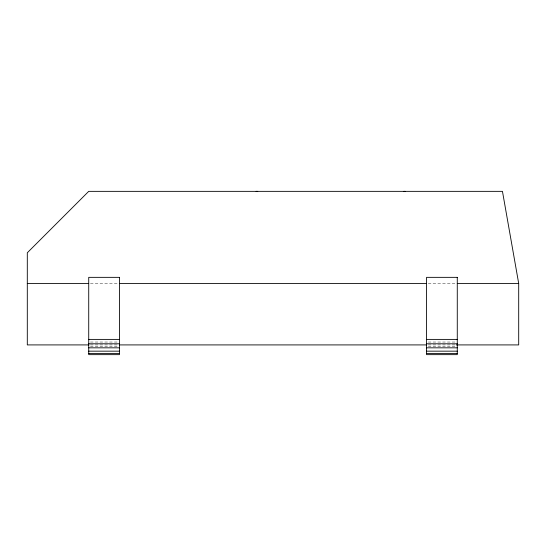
<?xml version="1.0" encoding="UTF-8"?>
<svg xmlns="http://www.w3.org/2000/svg" width="546" height="546" viewBox="0 0 546 546"><rect width="100%" height="100%" fill="white"/><g stroke="black" fill="none" stroke-linecap="round" stroke-linejoin="round"><path stroke-width="0.41" stroke-dasharray="2.73 2.05" d="M90.431 283.49L118.584 283.49M428.269 283.49L456.422 283.49M90.431 342.035L118.584 342.035M428.269 342.035L456.422 342.035M90.431 344.915L118.584 344.915M428.269 344.915L455.569 344.915M90.431 346.451L118.584 346.451M428.269 346.451L456.422 346.451"/><path stroke-width="0.82" d="M27.3 283.49L88.725 283.49M119.438 283.49L426.562 283.49M457.275 283.49L518.7 283.49L518.7 344.915L456.422 344.915M88.725 339.394L119.438 339.394M426.562 339.394L457.275 339.394M88.725 343.796L119.438 343.796M426.562 343.796L457.275 343.796M88.725 344.915L27.3 344.915L27.3 252.778L88.725 191.353L502.457 191.353L518.7 283.49M119.438 344.915L426.562 344.915M88.725 347.829L119.438 347.829M426.562 347.829L457.275 347.829M88.725 351.16L119.438 351.16M426.562 351.16L457.275 351.16M88.725 353.494L119.438 353.494M426.562 353.494L457.275 353.494M256.101 191.353L257.753 191.373M403.924 191.353L405.296 191.38M119.438 277.348L88.725 277.348L88.725 354.647L119.438 354.647L119.438 277.348M457.275 277.348L426.562 277.348L426.562 354.647L457.275 354.647L457.275 277.348"/></g></svg>
